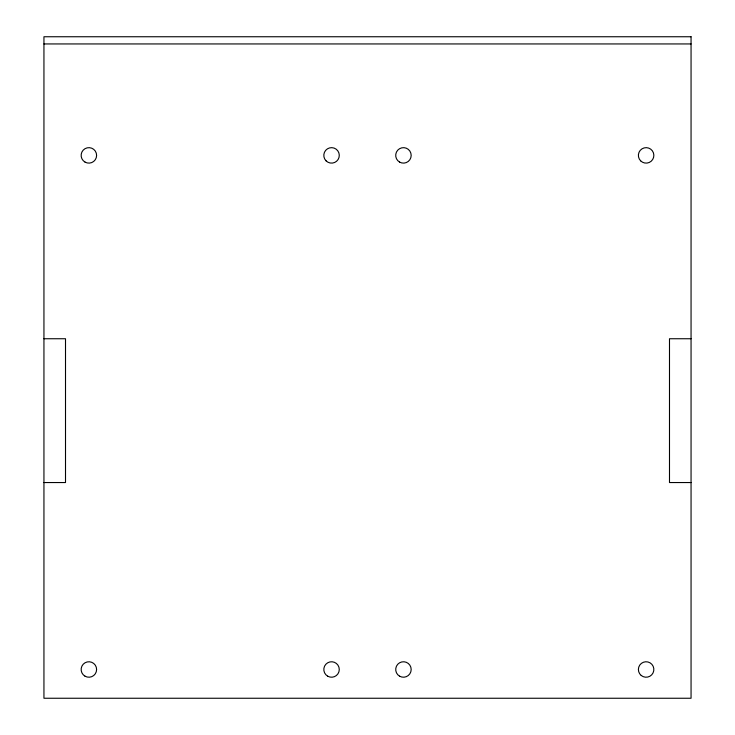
<?xml version="1.0" encoding="UTF-8"?>
<svg xmlns="http://www.w3.org/2000/svg" width="735" height="735" viewBox="0 0 735 735"><rect width="100%" height="100%" fill="white"/><g stroke="black" fill="none" stroke-linecap="round" stroke-linejoin="round"><path stroke-width="1.1" d="M43.944 43.944L691.056 43.944M43.944 338.743L65.507 338.743L65.507 482.546L43.944 482.546M691.056 338.743L669.493 338.743L669.493 482.546L691.056 482.546M691.056 36.75L43.944 36.75L43.944 698.25L691.056 698.25L691.056 36.75M85.012 162.086A7.727 7.727 0 0 0 96.607 155.388A7.727 7.727 0 0 0 85.012 148.69A7.727 7.727 0 0 0 85.012 162.086M85.012 676.182A7.727 7.727 0 0 0 96.607 669.493A7.727 7.727 0 0 0 85.012 662.795A7.727 7.727 0 0 0 85.012 676.182M327.681 676.182A7.727 7.727 0 0 0 339.276 669.493A7.727 7.727 0 0 0 327.681 662.795A7.727 7.727 0 0 0 327.681 676.182M399.583 676.182A7.727 7.727 0 0 0 411.177 669.493A7.727 7.727 0 0 0 399.583 662.795A7.727 7.727 0 0 0 399.583 676.182M641.214 675.465A7.727 7.727 0 0 0 653.746 670.752A7.727 7.727 0 0 0 643.401 662.253A7.727 7.727 0 0 0 641.214 675.465M640.654 160.855A7.727 7.727 0 0 0 653.59 157.391A7.727 7.727 0 0 0 644.117 147.919A7.727 7.727 0 0 0 640.654 160.855M399.583 162.086A7.727 7.727 0 0 0 411.177 155.388A7.727 7.727 0 0 0 399.583 148.69A7.727 7.727 0 0 0 399.583 162.086M326.083 160.855A7.727 7.727 0 0 0 339.019 157.391A7.727 7.727 0 0 0 329.546 147.919A7.727 7.727 0 0 0 326.083 160.855"/></g></svg>
